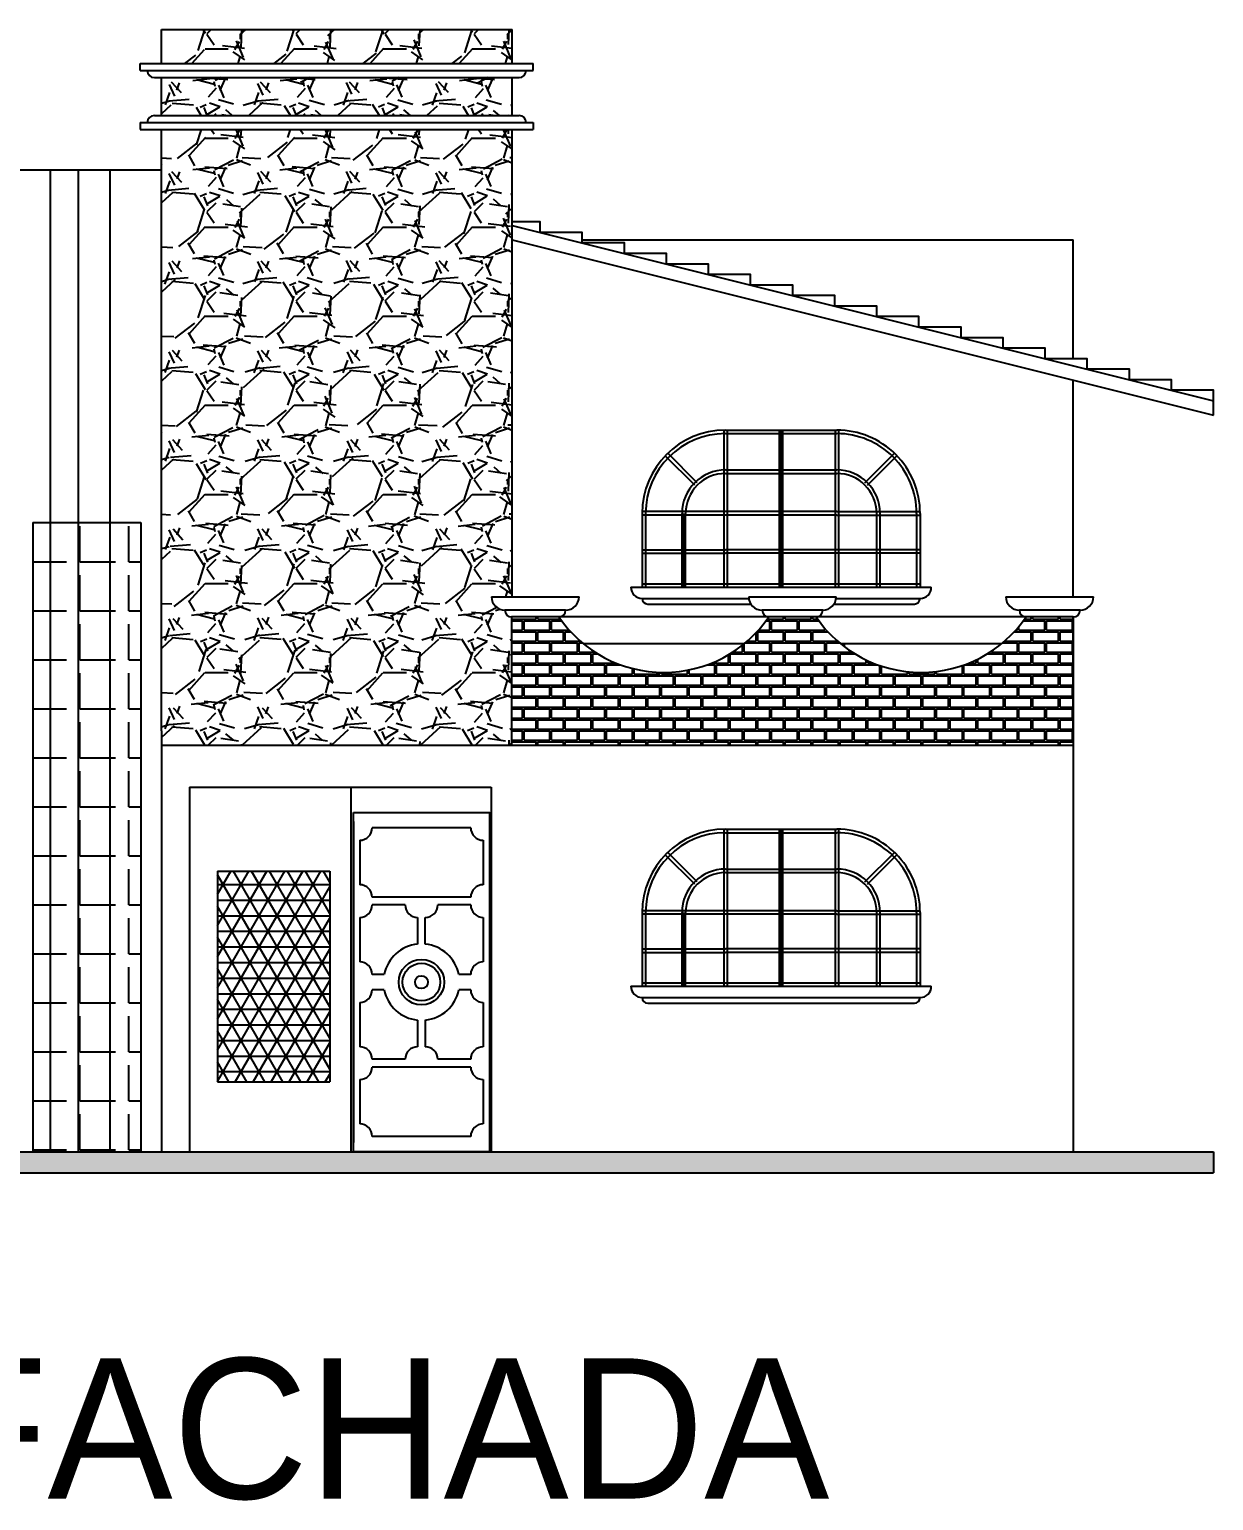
# Model space of a CAD drawing. Header units: millimetres. Extents: x 212.8 to 261.5, y 118.1 to 134.
# Drawn here: x 253.02 to 261.46, y 120.78 to 131.27 of the extents above; entities that cross this region are included whole.
import ezdxf

# ---------------------------------------------------------------- set-up
doc = ezdxf.new("R2010")
doc.units = ezdxf.units.MM
for name, color, linetype in [('LETRAS', 5, 'Continuous'), ('murito', 8, 'Continuous'), ('muros', 1, 'Continuous'), ('NORTE', 7, 'Continuous'), ('PUERTAS', 4, 'Continuous')]:
    doc.layers.add(name, color=color, linetype=linetype)
pattern_1 = [(228.0128, (42.88808790957734, -86.33183275444443), (-5.080004316474003, -5.715007022378145), [0.08543025, -8.457625]), (184.9697, (42.83093790957733, -86.39533275444444), (7.620012326544781, 0.6349955188468646), [0.14660125, -14.5135]), (132.5104, (42.68488790957733, -86.40803275444443), (6.349995379582925, -6.985006823115103), [0.1033705, -10.233675]), (267.2737, (42.43723790957733, -86.56678275444443), (0.6349972427070432, 12.69999591334161), [0.13350125, -13.2166]), (292.8337, (42.43088790957734, -86.70013275444444), (-3.175009013875476, 7.620004332512778), [0.1309085, -12.95995]), (357.2737, (42.48168790957735, -86.82078275444442), (-12.69999591334161, 0.6349972427070438), [0.13350125, -13.2166]), (37.6942, (42.61503790957732, -86.82713275444442), (-8.255005215309984, -6.349994339246223), [0.1765485, -17.478275]), (72.2553, (42.75473790957733, -86.71918275444443), (4.4450088913668, 13.9700040515091), [0.16668, -16.501325]), (121.4296, (42.80553790957734, -86.56043275444443), (-5.080001308816121, 8.254990289993172), [0.13395325, -13.261375]), (175.2364, (42.73568790957734, -86.44613275444442), (6.984994513263614, -0.634994040680289), [0.1529282499999998, -7.493474999999996]), (222.3974, (42.58328790957734, -86.43343275444442), (-7.620000229309928, -6.984990912659242), [0.1977695, -19.5792]), (138.8141, (43.06588790957733, -86.57313275444443), (-4.444997168556184, 3.809994139281001), [0.06750125, -6.68265]), (171.4692, (43.01508790957735, -86.52868275444442), (8.254987398897851, -1.270003200011425), [0.1284204999999998, -12.71364999999999]), (225, (42.88808790957734, -86.50963275444443), (-8.881784197001253e-17, -0.6349995671750494), [0.08980225000000001, -0.8082225]), (203.1986, (42.84363790957732, -86.43343275444442), (3.175010706397709, 1.270005568576566), [0.04836025, -4.787649999999999]), (291.8014, (42.79918790957734, -86.45248275444442), (-0.6350004454736273, 1.905001227182966), [0.0683915, -3.3512]), (30.9638, (42.82458790957733, -86.51598275444442), (1.904997988702057, 1.270000989665138), [0.1110799999999999, -3.591574999999997]), (161.5651, (42.91983790957732, -86.45883275444442), (1.270000579545245, -0.6349990556162692), [0.08032175000000001, -1.927725]), (16.38950000000001, (42.43088790957734, -86.45248275444442), (6.350003503492339, 1.904996037491951), [0.112522, -11.1397]), (70.3462, (42.53883790957732, -86.42073275444443), (-2.539992922169127, -6.98499012213625), [0.09439975, -9.34555]), (293.1986, (42.91983790957732, -86.33183275444443), (-1.270005568576566, 3.175010706397709), [0.09672, -4.7393]), (343.6105, (42.95793790957734, -86.42073275444443), (-6.350003503492339, 1.904996037491953), [0.1125219999999999, -11.13969999999999]), (339.444, (42.43088790957734, -86.84618275444441), (-3.175003941063978, 1.269998459012535), [0.10850875, -5.316925000000001]), (294.7751, (42.53248790957733, -86.88428275444443), (-3.17499260090671, 6.984996756539168), [0.09091799999999992, -9.000899999999989]), (66.80140000000002, (42.92618790957732, -86.96683275444443), (1.270005568576567, 3.175010706397708), [0.09672, -4.7393]), (17.35400000000001, (42.96428790957734, -86.87793275444443), (-8.25500044546499, -2.539996168901408), [0.10644575, -10.5381]), (69.444, (42.61503790957732, -86.96683275444443), (-1.269998459012536, -3.175003941063977), [0.0542545, -5.3712]), (101.3098999999999, (42.88808790957734, -86.96683275444443), (-0.6349968657218371, 2.539991865225655), [0.03237874999999998, -3.205499999999999]), (165.9638, (42.88173790957734, -86.93508275444444), (1.905001338674293, -0.6349989010309104), [0.1309085, -2.4872625]), (186.0090000000001, (42.75473790957733, -86.90333275444442), (6.349990636106988, 0.6349985171369646), [0.12131675, -12.01035]), (303.6901, (42.82458790957733, -86.57313275444443), (-0.6350002178268082, 1.26999877480796), [0.09158100000000001, -2.197945]), (353.1572, (42.87538790957734, -86.64933275444443), (10.79500446416086, -1.27000568791371), [0.15988925, -15.829]), (60.94540000000001, (43.03413790957734, -86.66838275444442), (-2.539994091457273, -4.444989402708532), [0.065377, -6.47235]), (90, (43.06588790957733, -86.61123275444442), (-0.635, 0.635), [0.0381, -0.5969]), (120.2564, (42.74203790957733, -86.88428275444443), (2.539994616709028, -4.444997758119391), [0.08821675, -8.733475]), (48.01279999999999, (42.69758790957735, -86.80808275444443), (5.080004316474001, 5.715007022378146), [0.17086075, -8.372200000000001]), (0, (42.81188790957734, -86.68108275444442), (0.635, 0.635), [0.1651, -0.4699]), (325.3048, (42.97698790957733, -86.68108275444442), (-6.349988997738422, 4.445000422621191), [0.1004025, -9.939825]), (254.0546, (43.05953790957733, -86.73823275444443), (-0.6350016199253686, -2.540006050800907), [0.09245725, -4.530425]), (207.646, (43.03413790957734, -86.82713275444442), (-12.06499576225568, -6.350003993680848), [0.15053625, -14.903125]), (175.4261, (42.90078790957733, -86.89698275444442), (-8.255001901186878, 0.6349969278048655), [0.1592572499999999, -15.76644999999999]), (175.4261, (42.90078790957733, -86.89698275444442), (-8.255001901186878, 0.6349969278048655), [0.1592572499999999, -15.76644999999999])]

msp = doc.modelspace()

# ---------------------------------------------------------------- hatches: boundary and pattern name
at = {"layer": 'LETRAS'}
h = msp.add_hatch(dxfattribs=at)
h.set_pattern_fill('NET3', color=256, scale=0.035, style=0)
h.set_pattern_definition([(0, (33.37530666600114, 18.38129347307108), (0, 0.111125), []), (59.99999999999999, (33.37530666600114, 18.38129347307108), (-0.09623707299554574, 0.05556250000000001), []), (120, (33.37530666600114, 18.38129347307108), (-0.09623707299554576, -0.05556249999999998), [])])
h.paths.add_polyline_path([(254.3599396251026, 123.7670204297037), (255.1599396251026, 123.7670204297037), (255.1599396251027, 125.2670204297037), (254.3599396251025, 125.2670204297037)])
at = {"layer": 'murito'}
msp.add_hatch(color=256, dxfattribs=at).paths.add_polyline_path([(261.4599396251026, 123.2670204297038), (256.2979396412546, 123.2670204297038), (256.2979396412546, 123.2670203751159), (255.3299396412547, 123.2670203751159), (255.3299396412547, 123.2670204297037), (248.4599396251026, 123.2670204297037), (248.4599396251026, 123.1170204297038), (261.4599396251025, 123.1170204297038)])
at = {"layer": 'muros'}
h = msp.add_hatch(dxfattribs=at)
h.set_pattern_fill('BRICKS,_O', color=30, scale=0.392, pattern_type=2)
h.set_pattern_definition([(0, (160.4069033134249, -140.751070762457), (0.098, 0.07840000000000001), [0.18424, -0.01176]), (0, (160.4069033134249, -140.684430762457), (0.098, 0.07840000000000001), [0.18424, -0.01176]), (90, (160.4069033134249, -140.751070762457), (-0.098, 0.07840000000000001), [0.06664, -0.09016]), (90, (160.3951433134249, -140.751070762457), (-0.098, 0.07840000000000001), [0.06664, -0.09016])])
h.paths.add_polyline_path([(260.4599396251026, 126.1670204297037), (260.4599396251025, 127.0794004297038), (260.1237996251024, 127.0794004297038, -0.5277979029782287), (258.6263903399596, 127.0794004297038), (258.2902503399596, 127.0794004297038, -0.5277979029784812), (256.7928410548164, 127.0794004297038), (256.4567010548163, 127.0794004297038), (256.4567010548164, 126.1670204297037)])
at = {"layer": 'NORTE'}
h = msp.add_hatch(dxfattribs=at)
h.set_pattern_fill('GRAVEL', color=31, scale=0.025, style=0)
h.set_pattern_definition(pattern_1)
h.paths.add_polyline_path([(256.4599396251027, 130.6536113796674), (256.4599396251026, 130.9239586469449), (253.9599396251026, 130.9239586469449), (253.9599396251026, 130.6536113796673)])
h.paths.add_polyline_path([(253.9599396251026, 131.2670204297037), (253.9599396251026, 131.0239586469449), (256.4599396251025, 131.023958646945), (256.4599396251025, 131.2670204297037)])
h = msp.add_hatch(dxfattribs=at)
h.set_pattern_fill('GRAVEL', color=31, scale=0.025, style=0)
h.set_pattern_definition(pattern_1)
h.paths.add_polyline_path([(256.4599396251026, 130.5536113796673), (253.9599396251026, 130.5536113796673), (253.9599396251026, 126.2670204297037), (253.9599396251026, 126.1670204297037), (256.4567010548164, 126.1670204297038), (256.4567010548164, 127.0794004297038, -0.4142135623741353), (256.4086810548164, 127.1274204297038, -0.4142135623731817), (256.3126410548163, 127.2234604297038), (256.4599396251026, 127.2234604297038)])
at = {"layer": 'PUERTAS'}
h = msp.add_hatch(dxfattribs=at)
h.set_pattern_fill('ANGLE', color=256, scale=0.05, style=0)
h.set_pattern_definition([(0, (42.43088790957734, -86.96683275444443), (0, 0.3492500000000001), [0.254, -0.09525]), (90, (42.43088790957734, -86.96683275444443), (-0.3492500000000001, 2.138468845362327e-17), [0.254, -0.09525])])
h.paths.add_polyline_path([(253.8147442372357, 127.7520014244921), (253.0440891254654, 127.7520014244921), (253.0440891254654, 123.2670204297037), (253.8147442372358, 123.2670204297037)])
h.paths.add_polyline_path([(252.7568053852835, 127.7520014244921), (252.4599396251026, 127.7520014244921), (252.4599396251026, 125.8670204297037), (252.4599396251026, 123.2670204297037), (252.7568053852835, 123.2670204297037)])

# ---------------------------------------------------------------- linework, layer by layer
for p, q in [((257.9681027418272, 128.4114167900299), (257.9681027418272, 127.2914167900298)), ((257.9806027418273, 128.3864167900298), (258.7742634186886, 128.3864167900298)), ((257.9931027418272, 128.4114167900299), (257.9931027418272, 127.2914167900298)), ((258.3649330802581, 127.2914167900296), (258.3649330802576, 128.4114167900296)), ((258.377433080258, 127.2914167900298), (258.3774330802579, 128.4114167900298)), ((258.3899330802581, 127.2914167900296), (258.3899330802576, 128.4114167900296)), ((258.7617634186886, 128.4114167900299), (258.7617634186886, 127.2914167900298)), ((258.7867634186886, 128.4114167900299), (258.7867634186886, 127.2914167900298)), ((257.7795508314263, 128.0364856930999), (257.5696600862601, 128.2463764382659)), ((258.9753153290895, 128.0364856930998), (259.1852060742557, 128.2463764382659)), ((257.7618731618966, 128.0188080235702), (257.5519824167304, 128.2286987687362)), ((257.9806027418272, 128.1270864515994), (258.7742634186885, 128.1270864515994)), ((258.9929929986192, 128.0188080235702), (259.2028837437854, 128.2286987687362)), ((257.9806027418272, 128.1020864515995), (258.7742634186885, 128.1020864515994)), ((257.9806027418272, 127.8302561131692), (257.3869420649667, 127.8302561131692)), ((257.4119420649665, 127.8177561131691), (257.4119420649666, 127.2914167900298)), ((257.6712724033969, 127.2914167900298), (257.6712724033969, 127.8177561131691)), ((257.6837724033969, 127.2914167900298), (257.6837724033969, 127.8177561131691)), ((257.696272403397, 127.2914167900298), (257.6962724033968, 127.8177561131691)), ((258.7742634186886, 127.8302561131691), (257.9806027418272, 127.8302561131692)), ((258.7742634186886, 127.8302561131692), (259.3679240955491, 127.8302561131692)), ((259.0585937571188, 127.2914167900298), (259.058593757119, 127.8177561131691)), ((259.0835937571189, 127.2914167900298), (259.0835937571189, 127.8177561131691)), ((259.3429240955493, 127.8177561131691), (259.3429240955493, 127.2914167900298)), ((257.9806027418272, 127.8052561131692), (257.3869420649667, 127.8052561131692)), ((258.7742634186886, 127.8052561131692), (257.9806027418272, 127.8052561131692)), ((258.7742634186886, 127.8052561131692), (259.3679240955491, 127.8052561131692)), ((257.3869420649664, 127.5586712823844), (257.9806027418273, 127.5586712823844)), ((257.3869420649664, 127.5336712823844), (257.9806027418273, 127.5336712823844)), ((259.3679240955493, 127.5586712823842), (257.9806027418272, 127.5586712823844)), ((259.3679240955493, 127.5336712823843), (257.9806027418272, 127.5336712823844)), ((257.3869420649667, 127.3164167900298), (259.3679240955493, 127.3164167900298)), ((258.8293182193936, 126.8668576341311), (258.8293182193936, 126.8873204297024)), ((257.9681027418272, 125.5671143581005), (257.9681027418272, 124.4471143581004)), ((257.9806027418273, 125.5421143581004), (258.7742634186886, 125.5421143581004)), ((257.9931027418272, 125.5671143581005), (257.9931027418272, 124.4471143581004)), ((258.3649330802581, 124.4471143581003), (258.3649330802576, 125.5671143581003)), ((258.377433080258, 124.4471143581005), (258.3774330802579, 125.5671143581005)), ((258.3899330802581, 124.4471143581003), (258.3899330802576, 125.5671143581003)), ((258.7617634186886, 125.5671143581005), (258.7617634186886, 124.4471143581004)), ((258.7867634186886, 125.5671143581005), (258.7867634186886, 124.4471143581004)), ((257.7795508314263, 125.1921832611706), (257.5696600862601, 125.4020740063365)), ((258.9753153290895, 125.1921832611705), (259.1852060742557, 125.4020740063365)), ((257.7618731618966, 125.1745055916409), (257.5519824167304, 125.3843963368068)), ((258.9929929986192, 125.1745055916408), (259.2028837437854, 125.3843963368068)), ((257.9806027418272, 125.2827840196701), (258.7742634186885, 125.28278401967)), ((257.9806027418272, 125.2577840196701), (258.7742634186885, 125.2577840196701)), ((257.9806027418272, 124.9859536812398), (257.3869420649667, 124.9859536812398)), ((258.7742634186886, 124.9859536812398), (257.9806027418272, 124.9859536812398)), ((258.7742634186886, 124.9859536812398), (259.3679240955491, 124.9859536812398)), ((257.9806027418272, 124.9609536812399), (257.3869420649667, 124.9609536812399)), ((257.4119420649665, 124.9734536812398), (257.4119420649666, 124.4471143581004)), ((257.6712724033969, 124.4471143581005), (257.6712724033969, 124.9734536812398)), ((257.6837724033969, 124.4471143581005), (257.6837724033969, 124.9734536812398)), ((257.696272403397, 124.4471143581005), (257.6962724033968, 124.9734536812398)), ((258.7742634186886, 124.9609536812398), (257.9806027418272, 124.9609536812399)), ((258.7742634186886, 124.9609536812399), (259.3679240955491, 124.9609536812399)), ((259.0585937571188, 124.4471143581005), (259.058593757119, 124.9734536812398)), ((259.0835937571189, 124.4471143581005), (259.0835937571189, 124.9734536812398)), ((259.3429240955493, 124.9734536812398), (259.3429240955493, 124.4471143581005)), ((257.3869420649664, 124.714368850455), (257.9806027418273, 124.714368850455)), ((257.3869420649664, 124.689368850455), (257.9806027418273, 124.689368850455)), ((259.3679240955493, 124.7143688504549), (257.9806027418272, 124.714368850455)), ((259.3679240955493, 124.6893688504549), (257.9806027418272, 124.689368850455)), ((257.3869420649667, 124.4721143581005), (259.3679240955493, 124.4721143581005)), ((261.4599396251026, 123.2670204297037), (261.4599396251026, 123.1170204297038))]:
    msp.add_line(p, q)
for centre, radius, start, end in [((257.9806027418273, 127.8177561131691), 0.5686606768606908, 90, 179.9999999999968), ((258.7742634186885, 127.8177561131691), 0.5686606768606908, 359.9999999999968, 90), ((257.9806027418274, 127.8177561131691), 0.3093303384302544, 90.00000000004236, 179.9999999999935), ((258.7742634186884, 127.8177561131691), 0.3093303384302544, 3.256887993818641e-12, 89.99999999995767), ((257.9806027418274, 127.8177561131691), 0.2843303384302544, 90.00000000004236, 179.9999999999935), ((258.7742634186884, 127.8177561131691), 0.2843303384302544, 3.256887993818641e-12, 89.99999999995767), ((257.9806027418273, 124.9734536812398), 0.5686606768606908, 90, 179.9999999999968), ((258.7742634186885, 124.9734536812398), 0.5686606768606908, 359.9999999999968, 90), ((257.9806027418274, 124.9734536812398), 0.3093303384302544, 90.00000000004236, 179.9999999999935), ((257.9806027418274, 124.9734536812398), 0.2843303384302544, 90.00000000004236, 179.9999999999935), ((258.7742634186884, 124.9734536812398), 0.3093303384302544, 3.256887993818641e-12, 89.99999999995767), ((258.7742634186884, 124.9734536812398), 0.2843303384302544, 3.256887993818641e-12, 89.99999999995767)]:
    msp.add_arc(centre, radius, start, end)
at = {"layer": 'LETRAS', "color": 2}
for p, q in [((252.4599396251026, 130.2670204297037), (253.9599396251027, 130.2670204297037)), ((253.0440891254654, 127.7520014244921), (253.0440891254655, 123.2670204297037)), ((253.0440891254653, 127.7520014244921), (253.8147442372357, 127.7520014244921)), ((253.8147442372357, 127.7520014244921), (253.8147442372357, 123.2670204297037))]:
    msp.add_line(p, q, dxfattribs=at)
at = {"layer": 'LETRAS'}
for p, q in [((255.3099396251025, 125.8670204297037), (256.3099396251026, 125.8670204297037)), ((255.3099396251025, 125.8670204297037), (255.3099396251026, 123.2670204297037)), ((254.3599396251026, 125.2670204297037), (254.3599396251026, 123.7670204297038)), ((254.3599396251026, 125.2670204297037), (255.1599396251027, 125.2670204297037)), ((255.1599396251027, 125.2670204297037), (255.1599396251026, 123.7670204297037)), ((254.3599396251026, 123.7670204297038), (255.1599396251026, 123.7670204297037))]:
    msp.add_line(p, q, dxfattribs=at)
at = {"layer": 'murito'}
for p, q in [((256.9599396251031, 129.7670204297037), (260.4599396251026, 129.7670204297037)), ((260.4599396251026, 128.9200980703442), (260.4599396251026, 129.7670204297037)), ((256.3126410548163, 127.2234604297038), (256.9369010548164, 127.2234604297038)), ((258.1461903399595, 127.2234604297038), (258.7704503399597, 127.2234604297038)), ((259.9797396251024, 127.2234604297038), (260.6039996251026, 127.2234604297038)), ((256.8408610548163, 127.1274204297037), (256.4086810548164, 127.1274204297037)), ((256.4567010548163, 127.0794004297038), (256.4567010548164, 126.1670204297037)), ((256.7928410548163, 127.0794004297038), (256.4567010548163, 127.0794004297038)), ((258.2902503399591, 127.0794004297055), (256.7928410548175, 127.0794004297038)), ((258.6744103399595, 127.1274204297038), (258.2422303399596, 127.1274204297037)), ((258.6263903399596, 127.0794004297038), (258.2902503399596, 127.0794004297038)), ((260.1237996251024, 127.0794004297038), (258.6263903399608, 127.0794004297021)), ((260.5079596251024, 127.1274204297038), (260.0757796251025, 127.1274204297038)), ((260.4599396251025, 127.0794004297038), (260.1237996251025, 127.0794004297038)), ((260.4599396251025, 127.0794004297038), (260.4599396251026, 126.1670204297037)), ((256.4567010548164, 127.0757932301074), (256.4567010548164, 126.1670204297037)), ((258.1134663150985, 126.8873204297053), (256.9696250796785, 126.887320429704)), ((259.9470156002419, 126.8873204297036), (258.8031743648218, 126.8873204297024)), ((255.3299396412547, 125.6210203751158), (255.3299396412547, 123.3330203751159)), ((256.2979396412546, 125.6210203751158), (256.2979396412546, 123.3330203751159)), ((256.1648275595159, 125.5770203751159), (255.4630517229934, 125.5770203751159)), ((255.3739396412548, 125.4879082933772), (255.3739396412548, 125.1711324568546)), ((256.2539396412546, 125.4879082933772), (256.2539396412546, 125.1711324568545)), ((256.1648275595159, 125.0820203751159), (255.4630517229933, 125.0820203751159)), ((255.697327559516, 125.0270203751159), (255.4630517229933, 125.0270203751159)), ((256.1648275595159, 125.0270203751159), (255.9305517229933, 125.0270203751159)), ((255.3739396412548, 124.9379082933772), (255.3739396412547, 124.6211324568546)), ((255.7864396412547, 124.9379082933772), (255.7864396412547, 124.7474929068593)), ((255.8414396412546, 124.7474929068593), (255.8414396412546, 124.9379082933772)), ((256.2539396412546, 124.9379082933772), (256.2539396412546, 124.6211324568546)), ((255.547694189786, 124.5320203751158), (255.4630517229934, 124.5320203751158)), ((256.1648275595159, 124.5320203751158), (256.0801850927232, 124.5320203751158)), ((255.547694189786, 124.4220203751159), (255.4630517229934, 124.4220203751159)), ((256.1648275595159, 124.4220203751159), (256.0801850927232, 124.4220203751159)), ((255.3739396412547, 124.3329082933772), (255.3739396412547, 124.0161324568546)), ((256.2539396412546, 124.3329082933772), (256.2539396412546, 124.0161324568546)), ((255.7864396412547, 124.2065478433723), (255.7864396412547, 124.0161324568546)), ((255.8414396412546, 124.2065478433723), (255.8414396412546, 124.0161324568546)), ((255.697327559516, 123.9270203751159), (255.4630517229933, 123.9270203751159)), ((256.1648275595159, 123.8720203751159), (255.4630517229933, 123.8720203751159)), ((256.1648275595159, 123.9270203751159), (255.9305517229933, 123.9270203751159)), ((255.3739396412547, 123.7829082933772), (255.3739396412547, 123.4661324568546)), ((256.2539396412546, 123.7829082933771), (256.2539396412546, 123.4661324568546)), ((256.1648275595159, 123.3770203751159), (255.4630517229933, 123.3770203751159)), ((248.4599396251026, 123.2670204297037), (261.4599396251026, 123.2670204297037)), ((248.4599396251026, 123.1170204297037), (261.4599396251026, 123.1170204297038))]:
    msp.add_line(p, q, dxfattribs=at)
at = {"layer": 'murito', "color": 30}
for points in [[(256.6599396251032, 129.820098070344), (256.6599396251032, 129.895098070344), (256.4599396251025, 129.895098070344)], [(256.9599396251031, 129.745098070344), (256.9599396251031, 129.820098070344), (256.6599396251032, 129.820098070344)], [(257.2599396251031, 129.670098070344), (257.2599396251031, 129.745098070344), (256.9599396251031, 129.745098070344)], [(257.559939625103, 129.5950980703441), (257.559939625103, 129.670098070344), (257.2599396251031, 129.670098070344)], [(257.859939625103, 129.5200980703441), (257.859939625103, 129.5950980703441), (257.559939625103, 129.5950980703441)], [(258.1599396251029, 129.4450980703441), (258.1599396251029, 129.5200980703441), (257.859939625103, 129.5200980703441)], [(258.4599396251029, 129.3700980703441), (258.4599396251029, 129.4450980703441), (258.1599396251029, 129.4450980703441)], [(258.759939625103, 129.2950980703441), (258.759939625103, 129.3700980703441), (258.4599396251031, 129.3700980703441)], [(259.059939625103, 129.2200980703441), (259.059939625103, 129.2950980703441), (258.759939625103, 129.2950980703441)], [(259.3599396251029, 129.1450980703441), (259.3599396251029, 129.2200980703441), (259.059939625103, 129.2200980703441)], [(259.6599396251029, 129.0700980703441), (259.6599396251029, 129.1450980703441), (259.3599396251029, 129.1450980703441)], [(259.9599396251028, 128.9950980703441), (259.9599396251028, 129.0700980703441), (259.6599396251029, 129.0700980703441)], [(260.2599396251028, 128.9200980703442), (260.2599396251028, 128.9950980703441), (259.9599396251028, 128.9950980703441)], [(260.5599396251027, 128.8450980703442), (260.5599396251027, 128.9200980703442), (260.2599396251028, 128.9200980703442)], [(260.8599396251027, 128.7700980703442), (260.8599396251027, 128.8450980703442), (260.5599396251027, 128.8450980703442)], [(261.1599396251027, 128.6950980703442), (261.1599396251027, 128.7700980703442), (260.8599396251027, 128.7700980703442)], [(261.4599396251026, 128.6200980703442), (261.4599396251026, 128.6950980703442), (261.1599396251027, 128.6950980703442)]]:
    msp.add_lwpolyline(points, dxfattribs=at)
at = {"layer": 'murito'}
msp.add_lwpolyline([(255.3299396412547, 125.6870203751158), (256.2979396412546, 125.6870203751158), (256.2979396412546, 123.2670203751159), (255.3299396412547, 123.2670203751159)], close=True, dxfattribs=at)
at = {"layer": 'murito', "color": 0}
for radius in [0.1618669535411471, 0.1343669535411471, 0.04597156854936984]:
    msp.add_circle((255.8139396412546, 124.4770203751158), radius, dxfattribs=at)
at = {"layer": 'murito'}
for centre, radius, start, end in [((256.4086810548163, 127.2234604297038), 0.09604000000002183, 180, 270), ((256.8408610548164, 127.2234604297038), 0.09604000000002183, 270, 0), ((258.2422303399595, 127.2234604297038), 0.09604000000002183, 180, 270), ((258.6744103399596, 127.2234604297038), 0.09604000000002183, 270, 0), ((260.0757796251025, 127.2234604297038), 0.09604000000002183, 180, 270), ((260.5079596251026, 127.2234604297038), 0.09604000000002183, 270, 0), ((256.4567010548163, 127.1274204297037), 0.04801999999995633, 180, 270), ((256.7928410548163, 127.1274204297037), 0.04801999999995633, 270, 0), ((257.541545697388, 127.5910901486875), 0.9068544592832295, 214.3500035006414, 325.6499964993586), ((258.2902503399596, 127.1274204297038), 0.04801999999995633, 180, 270), ((258.6263903399596, 127.1274204297038), 0.04801999999995633, 270, 0), ((259.375094982531, 127.5910901486878), 0.9068544592832295, 214.3500035006414, 325.6499964993586), ((260.1237996251025, 127.1274204297038), 0.04801999999995633, 180, 270), ((260.4599396251025, 127.1274204297038), 0.04801999999995633, 270, 0), ((255.3739396412548, 125.5770203751159), 0.08911208173869341, 270, 0), ((256.2539396412546, 125.5770203751159), 0.08911208173869341, 180, 270), ((255.3739396412547, 125.0820203751159), 0.08911208173869341, 4.885331990727962e-12, 89.99999999996092), ((256.2539396412546, 125.0820203751159), 0.08911208173869341, 90, 180), ((255.3739396412547, 125.0270203751159), 0.08911208173869341, 270.0000000000391, 0), ((255.7864396412547, 125.0270203751159), 0.08911208173869341, 180, 270), ((255.8414396412546, 125.0270203751159), 0.08911208173869341, 270, 0), ((256.2539396412546, 125.0270203751159), 0.08911208173869341, 180, 270), ((255.8139396412546, 124.4770203751158), 0.2718669535411471, 95.80553574119952, 168.3282278555338), ((255.8139396412546, 124.4770203751158), 0.2718669535411471, 11.67177214446626, 84.19446425880048), ((255.3739396412548, 124.5320203751158), 0.08911208173869341, 359.9999999999951, 90.00000000003908), ((256.2539396412546, 124.5320203751158), 0.08911208173869341, 90, 180), ((255.3739396412548, 124.4220203751159), 0.08911208173869341, 269.9999999999185, 359.9999999999951), ((255.8139396412546, 124.4770203751158), 0.2718669535411471, 191.6717721444662, 264.1944642588005), ((255.8139396412546, 124.4770203751158), 0.2718669535411471, 275.8055357411995, 348.3282278555321), ((256.2539396412546, 124.4220203751159), 0.08911208173869341, 180, 270), ((255.3739396412547, 123.9270203751159), 0.08911208173869341, 359.9999999999951, 90), ((255.3739396412547, 123.9270203751159), 0.08911208173869341, 4.885331990727962e-12, 90), ((255.7864396412547, 123.9270203751159), 0.08911208173869341, 90, 179.9999999999886), ((255.8414396412546, 123.9270203751159), 0.08911208173869341, 4.885331990727962e-12, 90), ((256.2539396412546, 123.9270203751159), 0.08911208173869341, 90, 180.0000000000097), ((255.3739396412547, 123.8720203751159), 0.08911208173869341, 270, 0), ((256.2539396412546, 123.8720203751159), 0.08911208173869341, 180.0000000000049, 270), ((255.3739396412547, 123.3770203751159), 0.08911208173869341, 0, 90), ((256.2539396412546, 123.3770203751159), 0.08911208173869341, 90, 180)]:
    msp.add_arc(centre, radius, start, end, dxfattribs=at)
at = {"layer": 'muros'}
for p, q in [((253.9599396251026, 131.2670204297037), (256.4599396251025, 131.2670204297037)), ((253.9599396251026, 131.023958646945), (253.9599396251026, 131.2670204297037)), ((256.4599396251025, 131.023958646945), (256.4599396251025, 131.2670204297037)), ((253.8099396251026, 131.023958646945), (256.6099396251026, 131.023958646945)), ((253.8099396251026, 130.973958646945), (253.8099396251026, 131.023958646945)), ((253.8099396251026, 130.973958646945), (256.6099396251026, 130.9739586469449)), ((256.6099396251026, 130.973958646945), (256.6099396251026, 131.023958646945)), ((253.9099396251027, 130.923958646945), (256.5099396251026, 130.9239586469449)), ((253.9599396251026, 130.6536113796672), (253.9599396251026, 130.923958646945)), ((256.4599396251026, 130.6536113796673), (256.4599396251026, 130.923958646945)), ((253.9099396251027, 130.6536113796673), (256.5099396251026, 130.6536113796674)), ((253.8099396251026, 130.6036113796673), (256.6099396251026, 130.6036113796673)), ((253.8099396251026, 130.6036113796673), (253.8099396251026, 130.5536113796673)), ((253.8099396251026, 130.5536113796673), (256.6099396251026, 130.5536113796672)), ((253.9599396251026, 126.2670204297037), (253.9599396251026, 130.5536113796673)), ((256.4599396251026, 127.2234604297038), (256.4599396251026, 130.5536113796673)), ((256.6099396251026, 130.6036113796673), (256.6099396251026, 130.5536113796672)), ((256.4599396251025, 129.8700980703441), (261.4599396251026, 128.6200980703442)), ((256.4599396251025, 129.7670204297037), (261.4599396251026, 128.5170204297038)), ((260.4599396251026, 127.2234604297038), (260.4599396251026, 128.7670204297037)), ((261.4599396251026, 128.5170204297038), (261.4599396251026, 128.6200980703442)), ((257.9806027418273, 128.4114167900298), (258.7742634186886, 128.4114167900298)), ((257.3869420649665, 127.8177561131691), (257.3869420649667, 127.2914167900298)), ((259.3679240955494, 127.8177561131691), (259.3679240955493, 127.2914167900298)), ((257.3069420649665, 127.2914167900298), (259.4479240955493, 127.2914167900298)), ((257.3869420649665, 127.2114167900298), (258.146948482592, 127.2114167900298)), ((258.7696921973272, 127.2114167900298), (259.3679240955493, 127.2114167900298)), ((257.4269420649665, 127.1714167900299), (258.1615139155498, 127.1714167900299)), ((258.7551267643694, 127.1714167900299), (259.3279240955493, 127.1714167900299)), ((260.4599396251026, 126.2670204297037), (260.4599396251026, 127.0794004297038)), ((253.9599396251026, 126.2670204297037), (253.9599396251026, 123.2670204297037)), ((260.4599396251026, 126.2670204297037), (260.4599396251026, 123.2670204297037)), ((253.9599396251026, 126.1670204297037), (260.4599396251026, 126.1670204297037)), ((254.1599396251027, 125.8670204297038), (256.3099396251025, 125.8670204297037)), ((254.1599396251027, 125.8670204297038), (254.1599396251026, 123.2670204297037)), ((256.3099396251025, 125.8670204297037), (256.3099396251026, 123.2670204297037)), ((257.9806027418273, 125.5671143581005), (258.7742634186886, 125.5671143581005)), ((257.3869420649665, 124.9734536812398), (257.3869420649667, 124.4471143581004)), ((259.3679240955494, 124.9734536812398), (259.3679240955493, 124.4471143581005)), ((257.3069420649665, 124.4471143581005), (259.4479240955493, 124.4471143581005)), ((257.3869420649665, 124.3671143581005), (259.3679240955493, 124.3671143581005)), ((257.4269420649665, 124.3271143581005), (259.3279240955493, 124.3271143581005))]:
    msp.add_line(p, q, dxfattribs=at)
for centre, radius, start, end in [((253.9099396251027, 130.973958646945), 0.05000000000001137, 180, 270), ((256.5099396251026, 130.973958646945), 0.05000000000001137, 270, 0), ((253.9099396251027, 130.6036113796673), 0.05000000000001137, 90, 180), ((256.5099396251026, 130.6036113796673), 0.05000000000001137, 0, 90), ((257.9806027418273, 127.8177561131691), 0.5936606768606908, 90, 179.9999999999968), ((258.7742634186885, 127.8177561131691), 0.5936606768606908, 359.9999999999968, 90), ((257.3869420649665, 127.2914167900298), 0.0800000000000182, 180, 270), ((259.3679240955493, 127.2914167900298), 0.0800000000000182, 270, 0), ((257.4269420649665, 127.2114167900298), 0.03999999999996362, 180, 270), ((259.3279240955493, 127.2114167900298), 0.03999999999996362, 270, 0), ((257.9806027418273, 124.9734536812398), 0.5936606768606908, 90, 179.9999999999968), ((258.7742634186885, 124.9734536812398), 0.5936606768606908, 359.9999999999968, 90), ((257.3869420649665, 124.4471143581005), 0.0800000000000182, 180, 270), ((257.4269420649665, 124.3671143581005), 0.03999999999996362, 180, 270), ((259.3279240955493, 124.3671143581005), 0.03999999999996362, 270, 0), ((259.3679240955493, 124.4471143581005), 0.0800000000000182, 270, 0)]:
    msp.add_arc(centre, radius, start, end, dxfattribs=at)
at = {"layer": 'NORTE', "color": 253}
for p, q in [((253.1699396251026, 123.2670204297037), (253.1699396251026, 130.2670204297037)), ((253.3699396251026, 123.2670204297037), (253.3699396251026, 130.2670204297037)), ((253.5949396251026, 123.2670204297037), (253.5949396251026, 130.2670204297037))]:
    msp.add_line(p, q, dxfattribs=at)

# ---------------------------------------------------------------- texts
at = {"layer": 'LETRAS', "color": 0}
msp.add_text('FACHADA', height=1, dxfattribs=at).set_placement((252.3316211446526, 120.7962427550898))

doc.saveas('drawing.dxf')
